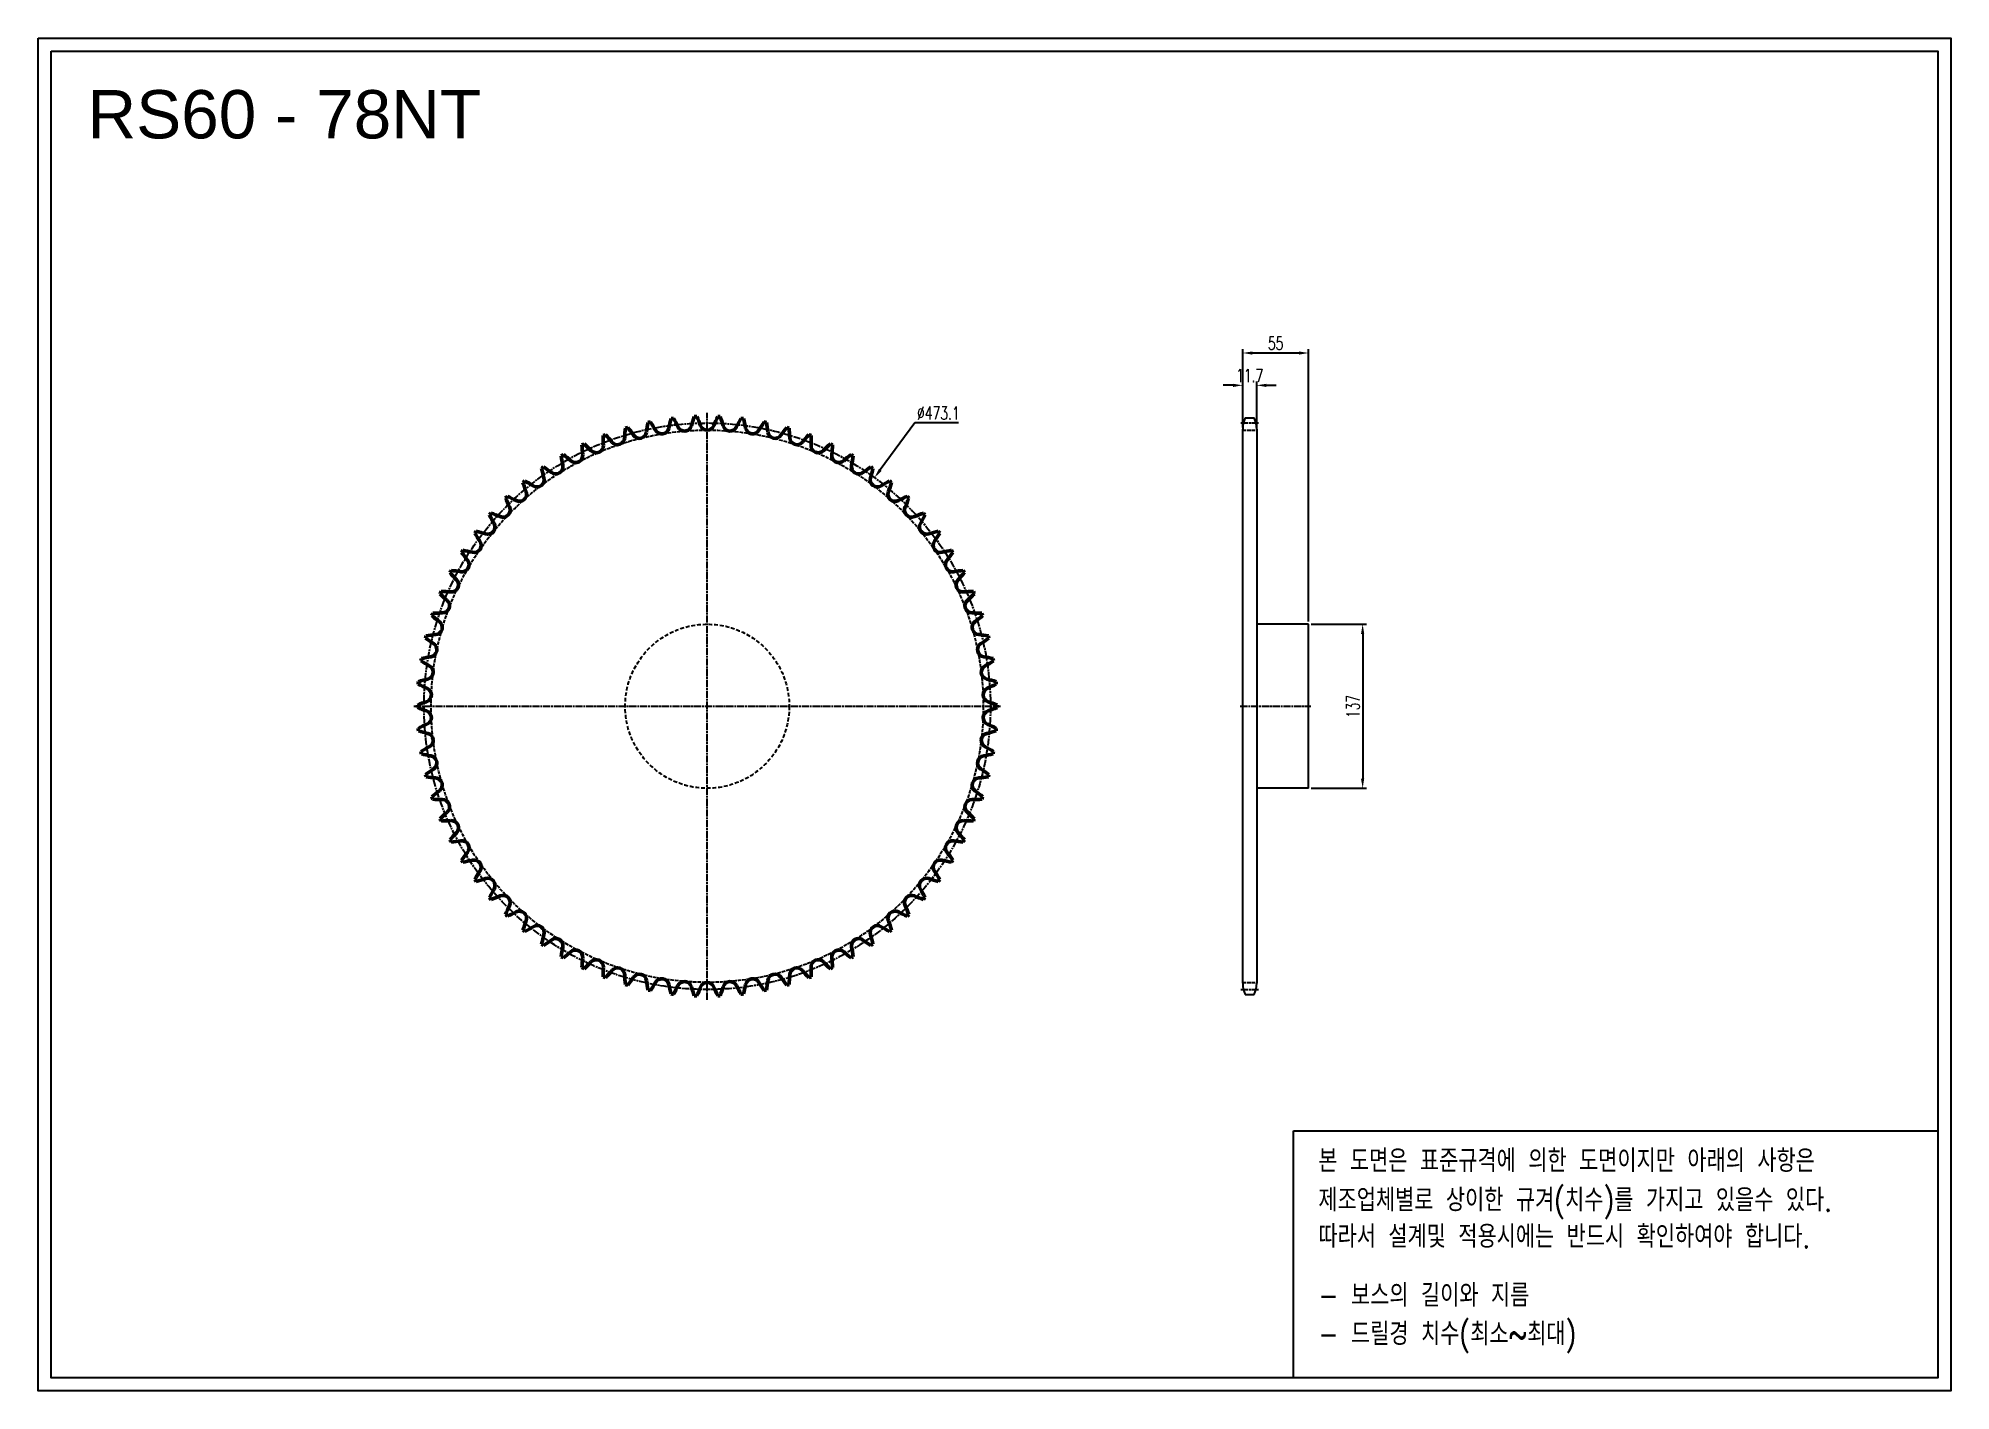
# Model space of a CAD drawing. Header units: millimetres. Extents: x 40957 to 42555, y 5201 to 6330.
import ezdxf

# ---------------------------------------------------------------- set-up
doc = ezdxf.new("R2010")
doc.units = ezdxf.units.MM
for name, pattern in [('AM_ISO02W050', [7.5, 6, -1.5]), ('AM_ISO02W050x2', [3.75, 3, -0.75]), ('AM_ISO08W050', [18, 12, -1.5, 3, -1.5]), ('AM_ISO08W050x2', [9, 6, -0.75, 1.5, -0.75]), ('HIDDEN', [9.525, 6.35, -3.175])]:
    doc.linetypes.add(name, pattern=pattern)
for name, color, linetype, lineweight in [('AM_0N', 7, 'Continuous', 50), ('AM_3N', 6, 'AM_ISO02W050', 25), ('AM_7', 4, 'AM_ISO08W050', 25), ('AM_7N', 4, 'AM_ISO08W050', 25)]:
    doc.layers.add(name, color=color, linetype=linetype, lineweight=lineweight)
doc.layers.add('HL', color=2, linetype='HIDDEN')
doc.layers.add('S-DIM', color=7, linetype='Continuous')
doc.styles.add('HAN', font='ROMANS.shx', dxfattribs={"width": 0.7, "bigfont": 'whgtxt.shx'})
doc.styles.add('HSG', font='SIMPLEX.shx', dxfattribs={"width": 0.7, "bigfont": 'HSG.shx'})
doc.styles.get("Standard").update_dxf_attribs({"font": 'arial.ttf'})
doc.dimstyles.new('APP23', dxfattribs={"dimscale": 4.5, "dimtxt": 2.4, "dimasz": 1.8, "dimexe": 0.7, "dimexo": 0.5, "dimgap": 0.6, "dimtad": 1, "dimtoh": 1, "dimdec": 1, "dimrnd": 0.01, "dimzin": 9, "dimdsep": 46, "dimtxsty": 'HSG', "dimcen": 0, "dimclrd": 1, "dimclre": 1, "dimclrt": 256, "dimazin": 2, "dimtp": 1, "dimtm": 1, "dimtfac": 0.5, "dimtdec": 1, "dimtix": 1, "dimtofl": 0, "dimtmove": 0, "dimatfit": 3, "dimfxl": 0, "dimtvp": 1, "dimtolj": 2, "dimlwd": -1, "dimlwe": -1, "dimarcsym": 0})

# ---------------------------------------------------------------- blocks, each defined once
blk = doc.blocks.new('*D1')
at = {"layer": 'Defpoints', "color": 0, "transparency": 16777216}
for p in [(41975, 6040.3), (41963.3, 6002.9), (41975, 6002.9)]:
    blk.add_point(p, dxfattribs=at)
at = {"layer": 'S-DIM', "color": 1, "transparency": 16777216}
for p, q in [((41955.2, 6040.3), (41947.1, 6040.3)), ((41963.3, 6005.2), (41963.3, 6043.4)), ((41975, 6005.2), (41975, 6043.4)), ((41983.1, 6040.3), (41991.2, 6040.3))]:
    blk.add_line(p, q, dxfattribs=at)
for points in [[(41955.2, 6041.6), (41955.2, 6038.9), (41963.3, 6040.3)], [(41983.1, 6041.6), (41983.1, 6038.9), (41975, 6040.3)]]:
    blk.add_solid(points, dxfattribs=at)
at = {"layer": 'S-DIM', "transparency": 16777216, "insert": (41969.1, 6048.4), "char_height": 10.8, "attachment_point": 5, "style": 'HSG'}
blk.add_mtext('\\A2;11.7', dxfattribs=at)
blk = doc.blocks.new('*D2')
at = {"layer": 'Defpoints', "color": 0, "transparency": 16777216}
for p in [(42018.3, 6067.3), (41963.3, 6002.9), (42018.3, 5840.8)]:
    blk.add_point(p, dxfattribs=at)
at = {"layer": 'S-DIM', "color": 1, "transparency": 16777216}
for p, q in [((41963.3, 6005.2), (41963.3, 6070.4)), ((42018.3, 5843), (42018.3, 6070.4)), ((41971.4, 6067.3), (42010.2, 6067.3))]:
    blk.add_line(p, q, dxfattribs=at)
for points in [[(41971.4, 6068.6), (41971.4, 6065.9), (41963.3, 6067.3)], [(42010.2, 6068.6), (42010.2, 6065.9), (42018.3, 6067.3)]]:
    blk.add_solid(points, dxfattribs=at)
at = {"layer": 'S-DIM', "transparency": 16777216, "insert": (41990.8, 6075.4), "char_height": 10.8, "attachment_point": 5, "style": 'HSG'}
blk.add_mtext('\\A2;55', dxfattribs=at)
blk = doc.blocks.new('*D3')
at = {"layer": 'Defpoints', "color": 0, "transparency": 16777216}
for p in [(42018.3, 5840.8), (42018.3, 5703.8), (42063.5, 5703.8)]:
    blk.add_point(p, dxfattribs=at)
at = {"layer": 'S-DIM', "color": 1, "transparency": 16777216}
for p, q in [((42020.5, 5840.8), (42066.6, 5840.8)), ((42063.5, 5832.7), (42063.5, 5711.9)), ((42020.5, 5703.8), (42066.6, 5703.8))]:
    blk.add_line(p, q, dxfattribs=at)
for points in [[(42062.1, 5832.7), (42064.8, 5832.7), (42063.5, 5840.8)], [(42062.1, 5711.9), (42064.8, 5711.9), (42063.5, 5703.8)]]:
    blk.add_solid(points, dxfattribs=at)
at = {"layer": 'S-DIM', "transparency": 16777216, "insert": (42055.4, 5772.1), "char_height": 10.8, "attachment_point": 5, "rotation": 90, "style": 'HSG'}
blk.add_mtext('\\A2;137', dxfattribs=at)
blk = doc.blocks.new('*D4')
at = {"layer": 'Defpoints', "color": 0, "transparency": 16777216}
for p in [(41655.8, 5963.1), (41376.3, 5581.4)]:
    blk.add_point(p, dxfattribs=at)
at = {"layer": 'S-DIM', "color": 1, "transparency": 16777216}
for p, q in [((41689.5, 6009), (41660.6, 5969.7)), ((41726, 6009), (41689.5, 6009))]:
    blk.add_line(p, q, dxfattribs=at)
blk.add_solid([(41659.5, 5970.5), (41661.7, 5968.9), (41655.8, 5963.1)], dxfattribs=at)
at = {"layer": 'S-DIM', "transparency": 16777216, "insert": (41709.1, 6017.1), "char_height": 10.8, "attachment_point": 5, "style": 'HSG'}
blk.add_mtext('\\A2;∅473.1', dxfattribs=at)

msp = doc.modelspace()

# ---------------------------------------------------------------- linework, layer by layer
for p, q in [((41965.36, 6013.1), (41972.89, 6013.1)), ((41963.28, 5540.97), (41963.28, 6003.6)), ((41974.98, 6003.6), (41974.98, 5540.97)), ((42018.28, 5840.79), (41974.98, 5840.79)), ((42018.28, 5703.79), (42018.28, 5840.79)), ((42018.28, 5703.79), (41974.98, 5703.79)), ((41965.36, 5531.47), (41972.89, 5531.47))]:
    msp.add_line(p, q)
for points in [[(40957.33, 6330.12), (42554.67, 6330.12), (42554.67, 5200.69), (40957.33, 5200.69)], [(40968.09, 6319.37), (42543.91, 6319.37), (42543.91, 5211.45), (40968.09, 5211.45)]]:
    msp.add_lwpolyline(points, close=True)
at = {"color": 6}
msp.add_lwpolyline([(42005.7, 5417.64), (42543.91, 5417.64), (42543.91, 5211.45), (42005.7, 5211.45)], close=True, dxfattribs=at)
for centre, start, end in [((41985.98, 6003.6), 155.25994, 180), ((41952.28, 6003.6), 0, 24.74006), ((41985.98, 5540.97), 180, 204.74006), ((41952.28, 5540.97), 335.25994, 0)]:
    msp.add_arc(centre, 22.7, start, end)
at = {"layer": 'AM_0N'}
for centre, radius, start, end in [((41578.97, 5987.92), 114.34, 169.24084, 173.26923), ((41516.07, 5772.29), 242.08, 101.29472, 101.78221), ((41373.69, 5946.01), 114.34, 29.80769, 33.83608), ((41596.12, 5982.16), 114.34, 164.62546, 168.65385), ((41516.07, 5772.29), 242.08, 96.67933, 97.16682), ((41388.13, 5956.9), 114.34, 25.19231, 29.2207), ((41497.04, 6008.13), 6.01, 205.19231, 344.03846), ((41612.75, 5975.04), 114.34, 160.01007, 164.03846), ((41516.07, 5772.29), 242.08, 92.06395, 92.55144), ((41403.4, 5966.6), 114.34, 20.57692, 24.60531), ((41516.07, 6008.9), 6.01, 200.57692, 339.42308), ((41628.75, 5966.6), 114.34, 155.39469, 159.42308), ((41516.07, 5772.29), 242.08, 87.44856, 87.93605), ((41419.4, 5975.04), 114.34, 15.96154, 19.98993), ((41535.11, 6008.13), 6.01, 195.96154, 334.80769), ((41644.02, 5956.9), 114.34, 150.7793, 154.80769), ((41516.07, 5772.29), 242.08, 82.83318, 83.32067), ((41436.03, 5982.16), 114.34, 11.34615, 15.37454), ((41658.46, 5946.01), 114.34, 146.16392, 150.19231), ((41516.07, 5772.29), 242.08, 78.21779, 78.70528), ((41453.18, 5987.92), 114.34, 6.73077, 10.75916), ((41516.07, 5772.29), 242.08, 115.14087, 115.62836), ((41525.54, 5996.7), 114.34, 183.087, 187.11538), ((41336.25, 5906.89), 114.34, 43.65385, 47.68224), ((41423.33, 5989.96), 6.01, 223.65385, 2.5), ((41543.57, 5995.21), 114.34, 178.47161, 182.5), ((41516.07, 5772.29), 242.08, 110.52549, 111.01298), ((41347.67, 5920.92), 114.34, 39.03846, 43.06685), ((41441.15, 5996.72), 6.01, 219.03846, 357.88462), ((41561.42, 5992.28), 114.34, 173.85623, 177.88462), ((41516.07, 5772.29), 242.08, 105.9101, 106.39759), ((41360.17, 5933.99), 114.34, 34.42308, 38.45147), ((41459.45, 6002.02), 6.01, 214.42308, 353.26923), ((41478.12, 6005.83), 6.01, 209.80769, 348.65385), ((41554.03, 6005.83), 6.01, 191.34615, 330.19231), ((41572.7, 6002.02), 6.01, 186.73077, 325.57692), ((41671.98, 5933.99), 114.34, 141.54853, 145.57692), ((41516.07, 5772.29), 242.08, 73.60241, 74.0899), ((41470.73, 5992.28), 114.34, 2.11538, 6.14377), ((41591, 5996.72), 6.01, 182.11538, 320.96154), ((41684.48, 5920.92), 114.34, 136.93315, 140.96154), ((41516.07, 5772.29), 242.08, 68.98702, 69.47451), ((41608.82, 5989.96), 6.01, 177.5, 316.34615), ((41488.58, 5995.21), 114.34, 357.5, 1.52839), ((41695.9, 5906.89), 114.34, 132.31776, 136.34615), ((41516.07, 5772.29), 242.08, 64.37164, 64.85913), ((41506.61, 5996.7), 114.34, 352.88462, 356.913), ((41516.07, 5772.29), 242.08, 119.75625, 120.24375), ((41507.45, 5996.74), 114.34, 187.70238, 191.73077), ((41326.01, 5891.98), 114.34, 48.26923, 52.29762), ((41406.12, 5981.8), 6.01, 228.26923, 7.11538), ((41626.03, 5981.8), 6.01, 172.88462, 311.73077), ((41706.14, 5891.98), 114.34, 127.70238, 131.73077), ((41516.07, 5772.29), 242.08, 59.75625, 60.24375), ((41524.7, 5996.74), 114.34, 348.26923, 352.29762), ((41516.07, 5772.29), 242.08, 128.98702, 129.47451), ((41471.56, 5992.45), 114.34, 196.93315, 200.96154), ((41309.27, 5859.94), 114.34, 57.5, 61.52839), ((41373.93, 5961.44), 6.01, 237.5, 16.34615), ((41516.07, 5772.29), 242.08, 124.37164, 124.85913), ((41489.42, 5995.32), 114.34, 192.31776, 196.34615), ((41316.99, 5876.3), 114.34, 52.88462, 56.913), ((41389.61, 5972.27), 6.01, 232.88462, 11.73077), ((41642.54, 5972.27), 6.01, 168.26923, 307.11538), ((41715.16, 5876.3), 114.34, 123.087, 127.11538), ((41658.22, 5961.44), 6.01, 163.65385, 302.5), ((41542.73, 5995.32), 114.34, 343.65385, 347.68224), ((41516.07, 5772.29), 242.08, 55.14087, 55.62836), ((41722.88, 5859.94), 114.34, 118.47161, 122.5), ((41560.59, 5992.45), 114.34, 339.03846, 343.06685), ((41516.07, 5772.29), 242.08, 50.52549, 51.01298), ((41516.07, 5772.29), 242.08, 133.60241, 134.0899), ((41453.99, 5988.15), 114.34, 201.54853, 205.57692), ((41302.89, 5843.02), 114.34, 62.11538, 66.14377), ((41359.17, 5949.39), 6.01, 242.11538, 20.96154), ((41672.98, 5949.39), 6.01, 159.03846, 297.88462), ((41729.26, 5843.02), 114.34, 113.85623, 117.88462), ((41578.16, 5988.15), 114.34, 334.42308, 338.45147), ((41516.07, 5772.29), 242.08, 45.9101, 46.39759), ((41516.07, 5772.29), 242.08, 138.21779, 138.70528), ((41436.82, 5982.46), 114.34, 206.16392, 210.19231), ((41297.89, 5825.63), 114.34, 66.73077, 70.75916), ((41345.43, 5936.19), 6.01, 246.73077, 25.57692), ((41686.72, 5936.19), 6.01, 154.42308, 293.26923), ((41734.26, 5825.63), 114.34, 109.24084, 113.26923), ((41595.33, 5982.46), 114.34, 329.80769, 333.83608), ((41516.07, 5772.29), 242.08, 41.29472, 41.78221), ((41516.07, 5772.29), 242.08, 142.83318, 143.32067), ((41420.16, 5975.4), 114.34, 210.7793, 214.80769), ((41294.3, 5807.9), 114.34, 71.34615, 75.37454), ((41332.79, 5921.93), 6.01, 251.34615, 30.19231), ((41699.36, 5921.93), 6.01, 149.80769, 288.65385), ((41737.85, 5807.9), 114.34, 104.62546, 108.65385), ((41611.99, 5975.4), 114.34, 325.19231, 329.2207), ((41516.07, 5772.29), 242.08, 36.67933, 37.16682), ((41311.16, 5890.59), 6.01, 260.57692, 39.42308), ((41516.07, 5772.29), 242.08, 147.44856, 147.93605), ((41404.13, 5967.02), 114.34, 215.39469, 219.42308), ((41292.15, 5789.94), 114.34, 75.96154, 79.98993), ((41321.35, 5906.7), 6.01, 255.96154, 34.80769), ((41710.8, 5906.7), 6.01, 145.19231, 284.03846), ((41740, 5789.94), 114.34, 100.01007, 104.03846), ((41720.99, 5890.59), 6.01, 140.57692, 279.42308), ((41628.02, 5967.02), 114.34, 320.57692, 324.60531), ((41516.07, 5772.29), 242.08, 32.06395, 32.55144), ((41516.07, 5772.29), 242.08, 152.06395, 152.55144), ((41388.82, 5957.38), 114.34, 220.01007, 224.03846), ((41291.46, 5771.87), 114.34, 80.57692, 84.60531), ((41740.69, 5771.87), 114.34, 95.39469, 99.42308), ((41643.33, 5957.38), 114.34, 315.96154, 319.98993), ((41516.07, 5772.29), 242.08, 27.44856, 27.93605), ((41516.07, 5772.29), 242.08, 156.67933, 157.16682), ((41374.34, 5946.54), 114.34, 224.62546, 228.65385), ((41292.22, 5753.79), 114.34, 85.19231, 89.2207), ((41302.31, 5873.72), 6.01, 265.19231, 44.03846), ((41729.84, 5873.72), 6.01, 135.96154, 274.80769), ((41739.93, 5753.79), 114.34, 90.7793, 94.80769), ((41657.81, 5946.54), 114.34, 311.34615, 315.37454), ((41516.07, 5772.29), 242.08, 22.83318, 23.32067), ((41516.07, 5772.29), 242.08, 161.29472, 161.78221), ((41360.78, 5934.57), 114.34, 229.24084, 233.26923), ((41294.44, 5735.84), 114.34, 89.80769, 93.83608), ((41294.84, 5856.19), 6.01, 269.80769, 48.65385), ((41737.31, 5856.19), 6.01, 131.34615, 270.19231), ((41737.71, 5735.84), 114.34, 86.16392, 90.19231), ((41671.37, 5934.57), 114.34, 306.73077, 310.75916), ((41516.07, 5772.29), 242.08, 18.21779, 18.70528), ((41516.07, 5772.29), 242.08, 165.9101, 166.39759), ((41298.09, 5718.12), 114.34, 94.42308, 98.45147), ((41288.8, 5838.12), 6.01, 274.42308, 53.26923), ((41743.34, 5838.12), 6.01, 126.73077, 265.57692), ((41734.06, 5718.12), 114.34, 81.54853, 85.57692), ((41516.07, 5772.29), 242.08, 13.60241, 14.0899), ((41348.23, 5921.55), 114.34, 233.85623, 237.88462), ((41284.24, 5819.61), 6.01, 279.03846, 57.88462), ((41747.9, 5819.61), 6.01, 122.11538, 260.96154), ((41683.92, 5921.55), 114.34, 302.11538, 306.14377), ((41516.07, 5772.29), 242.08, 170.52549, 171.01298), ((41336.76, 5907.56), 114.34, 238.47161, 242.5), ((41303.15, 5700.76), 114.34, 99.03846, 103.06685), ((41281.19, 5800.81), 6.01, 283.65385, 62.5), ((41750.96, 5800.81), 6.01, 117.5, 256.34615), ((41729, 5700.76), 114.34, 76.93315, 80.96154), ((41695.39, 5907.56), 114.34, 297.5, 301.52839), ((41516.07, 5772.29), 242.08, 8.98702, 9.47451), ((41516.07, 5772.29), 242.08, 175.14087, 175.62836), ((41326.46, 5892.69), 114.34, 243.087, 247.11538), ((41309.6, 5683.86), 114.34, 103.65385, 107.68224), ((41279.65, 5781.81), 6.01, 288.26923, 67.11538), ((41752.49, 5781.81), 6.01, 112.88462, 251.73077), ((41722.55, 5683.86), 114.34, 72.31776, 76.34615), ((41705.69, 5892.69), 114.34, 292.88462, 296.913), ((41516.07, 5772.29), 242.08, 4.37164, 4.85913), ((41317.38, 5667.53), 114.34, 108.26923, 112.29762), ((41516.07, 5772.29), 242.08, 179.75625, 180.24375), ((41317.38, 5877.04), 114.34, 247.70238, 251.73077), ((41279.65, 5762.76), 6.01, 292.88462, 71.73077), ((41752.49, 5762.76), 6.01, 108.26923, 247.11538), ((41714.77, 5667.53), 114.34, 67.70238, 71.73077), ((41714.77, 5877.04), 114.34, 288.26923, 292.29762), ((41516.07, 5772.29), 242.08, 359.75625, 0.24375), ((41326.46, 5651.88), 114.34, 112.88462, 116.913), ((41516.07, 5772.29), 242.08, 184.37164, 184.85913), ((41309.6, 5860.72), 114.34, 252.31776, 256.34615), ((41722.55, 5860.72), 114.34, 283.65385, 287.68224), ((41705.69, 5651.88), 114.34, 63.087, 67.11538), ((41516.07, 5772.29), 242.08, 355.14087, 355.62836), ((41336.76, 5637.01), 114.34, 117.5, 121.52839), ((41516.07, 5772.29), 242.08, 188.98702, 189.47451), ((41281.19, 5743.77), 6.01, 297.5, 76.34615), ((41750.96, 5743.77), 6.01, 103.65385, 242.5), ((41695.39, 5637.01), 114.34, 58.47161, 62.5), ((41516.07, 5772.29), 242.08, 350.52549, 351.01298), ((41303.15, 5843.81), 114.34, 256.93315, 260.96154), ((41348.23, 5623.02), 114.34, 122.11538, 126.14377), ((41284.24, 5724.96), 6.01, 302.11538, 80.96154), ((41747.9, 5724.96), 6.01, 99.03846, 237.88462), ((41683.92, 5623.02), 114.34, 53.85623, 57.88462), ((41729, 5843.81), 114.34, 279.03846, 283.06685), ((41516.07, 5772.29), 242.08, 193.60241, 194.0899), ((41298.09, 5826.45), 114.34, 261.54853, 265.57692), ((41288.8, 5706.46), 6.01, 306.73077, 85.57692), ((41743.34, 5706.46), 6.01, 94.42308, 233.26923), ((41734.06, 5826.45), 114.34, 274.42308, 278.45147), ((41516.07, 5772.29), 242.08, 345.9101, 346.39759), ((41360.78, 5610), 114.34, 126.73077, 130.75916), ((41516.07, 5772.29), 242.08, 198.21779, 198.70528), ((41294.44, 5808.73), 114.34, 266.16392, 270.19231), ((41294.84, 5688.38), 6.01, 311.34615, 90.19231), ((41737.31, 5688.38), 6.01, 89.80769, 228.65385), ((41737.71, 5808.73), 114.34, 269.80769, 273.83608), ((41671.37, 5610), 114.34, 49.24084, 53.26923), ((41516.07, 5772.29), 242.08, 341.29472, 341.78221), ((41374.34, 5598.03), 114.34, 131.34615, 135.37454), ((41516.07, 5772.29), 242.08, 202.83318, 203.32067), ((41292.22, 5790.78), 114.34, 270.7793, 274.80769), ((41302.31, 5670.85), 6.01, 315.96154, 94.80769), ((41729.84, 5670.85), 6.01, 85.19231, 224.03846), ((41739.93, 5790.78), 114.34, 265.19231, 269.2207), ((41657.81, 5598.03), 114.34, 44.62546, 48.65385), ((41516.07, 5772.29), 242.08, 336.67933, 337.16682), ((41388.82, 5587.19), 114.34, 135.96154, 139.98993), ((41516.07, 5772.29), 242.08, 207.44856, 207.93605), ((41291.46, 5772.71), 114.34, 275.39469, 279.42308), ((41311.16, 5653.98), 6.01, 320.57692, 99.42308), ((41720.99, 5653.98), 6.01, 80.57692, 219.42308), ((41740.69, 5772.71), 114.34, 260.57692, 264.60531), ((41643.33, 5587.19), 114.34, 40.01007, 44.03846), ((41516.07, 5772.29), 242.08, 332.06395, 332.55144), ((41404.13, 5577.55), 114.34, 140.57692, 144.60531), ((41516.07, 5772.29), 242.08, 212.06395, 212.55144), ((41292.15, 5754.63), 114.34, 280.01007, 284.03846), ((41321.35, 5637.88), 6.01, 325.19231, 104.03846), ((41710.8, 5637.88), 6.01, 75.96154, 214.80769), ((41740, 5754.63), 114.34, 255.96154, 259.98993), ((41628.02, 5577.55), 114.34, 35.39469, 39.42308), ((41516.07, 5772.29), 242.08, 327.44856, 327.93605), ((41420.16, 5569.18), 114.34, 145.19231, 149.2207), ((41516.07, 5772.29), 242.08, 216.67933, 217.16682), ((41294.3, 5736.67), 114.34, 284.62546, 288.65385), ((41332.79, 5622.64), 6.01, 329.80769, 108.65385), ((41699.36, 5622.64), 6.01, 71.34615, 210.19231), ((41737.85, 5736.67), 114.34, 251.34615, 255.37454), ((41611.99, 5569.18), 114.34, 30.7793, 34.80769), ((41516.07, 5772.29), 242.08, 322.83318, 323.32067), ((41436.82, 5562.12), 114.34, 149.80769, 153.83608), ((41516.07, 5772.29), 242.08, 221.29472, 221.78221), ((41297.89, 5718.94), 114.34, 289.24084, 293.26923), ((41345.43, 5608.38), 6.01, 334.42308, 113.26923), ((41686.72, 5608.38), 6.01, 66.73077, 205.57692), ((41734.26, 5718.94), 114.34, 246.73077, 250.75916), ((41595.33, 5562.12), 114.34, 26.16392, 30.19231), ((41516.07, 5772.29), 242.08, 318.21779, 318.70528), ((41453.99, 5556.42), 114.34, 154.42308, 158.45147), ((41516.07, 5772.29), 242.08, 225.9101, 226.39759), ((41302.89, 5701.56), 114.34, 293.85623, 297.88462), ((41359.17, 5595.18), 6.01, 339.03846, 117.88462), ((41471.56, 5552.13), 114.34, 159.03846, 163.06685), ((41672.98, 5595.18), 6.01, 62.11538, 200.96154), ((41560.59, 5552.13), 114.34, 16.93315, 20.96154), ((41729.26, 5701.56), 114.34, 242.11538, 246.14377), ((41578.16, 5556.42), 114.34, 21.54853, 25.57692), ((41516.07, 5772.29), 242.08, 313.60241, 314.0899), ((41516.07, 5772.29), 242.08, 230.52549, 231.01298), ((41309.27, 5684.63), 114.34, 298.47161, 302.5), ((41373.93, 5583.13), 6.01, 343.65385, 122.5), ((41489.42, 5549.26), 114.34, 163.65385, 167.68224), ((41316.99, 5668.27), 114.34, 303.087, 307.11538), ((41389.61, 5572.3), 6.01, 348.26923, 127.11538), ((41642.54, 5572.3), 6.01, 52.88462, 191.73077), ((41715.16, 5668.27), 114.34, 232.88462, 236.913), ((41658.22, 5583.13), 6.01, 57.5, 196.34615), ((41542.73, 5549.26), 114.34, 12.31776, 16.34615), ((41722.88, 5684.63), 114.34, 237.5, 241.52839), ((41516.07, 5772.29), 242.08, 308.98702, 309.47451), ((41516.07, 5772.29), 242.08, 235.14087, 235.62836), ((41507.45, 5547.84), 114.34, 168.26923, 172.29762), ((41516.07, 5772.29), 242.08, 239.75625, 240.24375), ((41326.01, 5652.59), 114.34, 307.70238, 311.73077), ((41406.12, 5562.78), 6.01, 352.88462, 131.73077), ((41525.54, 5547.87), 114.34, 172.88462, 176.913), ((41336.25, 5637.69), 114.34, 312.31776, 316.34615), ((41423.33, 5554.61), 6.01, 357.5, 136.34615), ((41608.82, 5554.61), 6.01, 43.65385, 182.5), ((41695.9, 5637.69), 114.34, 223.65385, 227.68224), ((41626.03, 5562.78), 6.01, 48.26923, 187.11538), ((41506.61, 5547.87), 114.34, 3.087, 7.11538), ((41706.14, 5652.59), 114.34, 228.26923, 232.29762), ((41516.07, 5772.29), 242.08, 299.75625, 300.24375), ((41524.7, 5547.84), 114.34, 7.70238, 11.73077), ((41516.07, 5772.29), 242.08, 304.37164, 304.85913), ((41516.07, 5772.29), 242.08, 244.37164, 244.85913), ((41543.57, 5549.36), 114.34, 177.5, 181.52839), ((41516.07, 5772.29), 242.08, 248.98702, 249.47451), ((41347.67, 5623.65), 114.34, 316.93315, 320.96154), ((41441.15, 5547.85), 6.01, 2.11538, 140.96154), ((41561.42, 5552.29), 114.34, 182.11538, 186.14377), ((41360.17, 5610.58), 114.34, 321.54853, 325.57692), ((41459.45, 5542.55), 6.01, 6.73077, 145.57692), ((41578.97, 5556.66), 114.34, 186.73077, 190.75916), ((41478.12, 5538.74), 6.01, 11.34615, 150.19231), ((41554.03, 5538.74), 6.01, 29.80769, 168.65385), ((41453.18, 5556.66), 114.34, 349.24084, 353.26923), ((41572.7, 5542.55), 6.01, 34.42308, 173.26923), ((41671.98, 5610.58), 114.34, 214.42308, 218.45147), ((41470.73, 5552.29), 114.34, 353.85623, 357.88462), ((41591, 5547.85), 6.01, 39.03846, 177.88462), ((41684.48, 5623.65), 114.34, 219.03846, 223.06685), ((41516.07, 5772.29), 242.08, 290.52549, 291.01298), ((41488.58, 5549.36), 114.34, 358.47161, 2.5), ((41516.07, 5772.29), 242.08, 295.14087, 295.62836), ((41516.07, 5772.29), 242.08, 253.60241, 254.0899), ((41516.07, 5772.29), 242.08, 258.21779, 258.70528), ((41373.69, 5598.56), 114.34, 326.16392, 330.19231), ((41596.12, 5562.42), 114.34, 191.34615, 195.37454), ((41516.07, 5772.29), 242.08, 262.83318, 263.32067), ((41388.13, 5587.67), 114.34, 330.7793, 334.80769), ((41497.04, 5536.44), 6.01, 15.96154, 154.80769), ((41612.75, 5569.54), 114.34, 195.96154, 199.98993), ((41516.07, 5772.29), 242.08, 267.44856, 267.93605), ((41403.4, 5577.97), 114.34, 335.39469, 339.42308), ((41516.07, 5535.67), 6.01, 20.57692, 159.42308), ((41628.75, 5577.97), 114.34, 200.57692, 204.60531), ((41516.07, 5772.29), 242.08, 272.06395, 272.55144), ((41419.4, 5569.54), 114.34, 340.01007, 344.03846), ((41535.11, 5536.44), 6.01, 25.19231, 164.03846), ((41644.02, 5587.67), 114.34, 205.19231, 209.2207), ((41516.07, 5772.29), 242.08, 276.67933, 277.16682), ((41436.03, 5562.42), 114.34, 344.62546, 348.65385), ((41658.46, 5598.56), 114.34, 209.80769, 213.83608), ((41516.07, 5772.29), 242.08, 281.29472, 281.78221), ((41516.07, 5772.29), 242.08, 285.9101, 286.39759)]:
    msp.add_arc(centre, radius, start, end, dxfattribs=at)
at = {"layer": 'AM_3N', "linetype": 'AM_ISO02W050x2'}
for p, q in [((41963.28, 6002.94), (41974.98, 6002.94)), ((41963.28, 5541.63), (41974.98, 5541.63))]:
    msp.add_line(p, q, dxfattribs=at)
msp.add_circle((41516.07, 5772.29), 230.6, dxfattribs=at)
at = {"layer": 'AM_7', "linetype": 'AM_ISO08W050x2'}
msp.add_circle((41516.07, 5772.29), 236.55, dxfattribs=at)
at = {"layer": 'AM_7N', "linetype": 'AM_ISO08W050x2'}
for p, q in [((41516.07, 5527.21), (41516.07, 6017.36)), ((41961.71, 6008.9), (41976.54, 6008.9)), ((41271, 5772.29), (41761.15, 5772.29)), ((41961.28, 5772.29), (42020.28, 5772.29)), ((41961.71, 5535.67), (41976.54, 5535.67))]:
    msp.add_line(p, q, dxfattribs=at)
at = {"layer": 'HL', "ltscale": 0.5}
msp.add_circle((41516.07, 5772.29), 68.5, dxfattribs=at)

# ---------------------------------------------------------------- texts
msp.add_text('RS60 - 78NT', height=40.3368).set_placement((40998.47, 6246.49))
at = {"color": 6, "style": 'HAN', "width": 0.8}
for s, p in [('본 도면은 표준규격에 의한 도면이지만 아래의 사항은', (42026.51, 5383.27)), ('제조업체별로 상이한 규겨(치수)를 가지고 있을수 있다.', (42026.51, 5350.48)), ('따라서 설계및 적용시에는 반드시 확인하여야 합니다.', (42026.51, 5320.02)), ('- 보스의 길이와 지름', (42026.51, 5270.95)), ('- 드릴경 치수(최소~최대)', (42026.51, 5238.72))]:
    msp.add_text(s, height=18.9237, dxfattribs=at).set_placement(p)

# ---------------------------------------------------------------- dimensions: what is measured, and where the dimension line sits
at = {"layer": 'S-DIM'}
dim = msp.add_linear_dim(base=(42018.28, 6067.29), p1=(41963.28, 6002.94), p2=(42018.28, 5840.79), dimstyle='APP23', dxfattribs=at)
dim.commit()
dim.dimension.update_dxf_attribs({"geometry": '*D2', "text_midpoint": (41990.78, 6075.39)})
dim = msp.add_linear_dim(base=(41974.98, 6040.29), p1=(41963.28, 6002.94), p2=(41974.98, 6002.94), dimstyle='APP23', dxfattribs=at)
dim.commit()
dim.dimension.update_dxf_attribs({"geometry": '*D1', "text_midpoint": (41969.13, 6040.29), "dimtype": 128})
dim = msp.add_diameter_dim_2p(p1=(41376.31, 5581.44), p2=(41655.84, 5963.13), dimstyle='APP23', dxfattribs=at)
dim.commit()
dim.dimension.update_dxf_attribs({"geometry": '*D4', "text_midpoint": (41709.07, 6009.03), "dimtype": 131})
dim = msp.add_linear_dim(base=(42063.5, 5703.79), p1=(42018.28, 5840.79), p2=(42018.28, 5703.79), angle=90, dimstyle='APP23', dxfattribs=at)
dim.commit()
dim.dimension.update_dxf_attribs({"geometry": '*D3', "text_midpoint": (42063.5, 5772.06), "dimtype": 128})

doc.saveas('drawing.dxf')
